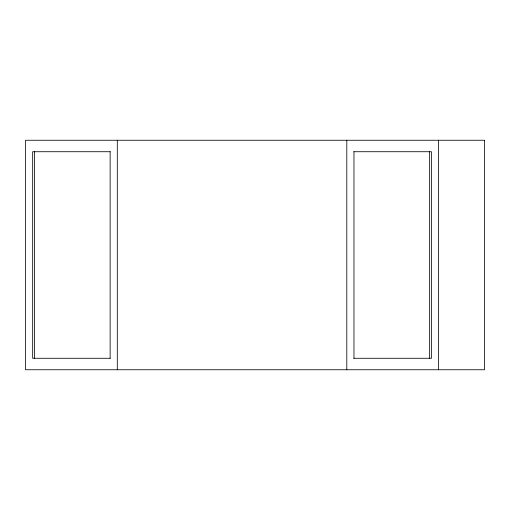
<?xml version="1.0" encoding="UTF-8"?>
<svg xmlns="http://www.w3.org/2000/svg" width="510" height="510" viewBox="0 0 510 510"><rect width="100%" height="100%" fill="white"/><g stroke="black" fill="none" stroke-linecap="round" stroke-linejoin="round"><path stroke-width="0.76" d="M110.345 151.725L32.666 151.725L32.666 358.275L110.345 358.275M353.755 151.725L431.434 151.725L431.434 358.275L353.755 358.275M438.6 140.25L438.6 369.75M429.637 151.725L429.637 358.275M353.965 151.725L353.965 358.275M346.8 140.25L346.8 369.75M117.3 140.25L117.3 369.75M110.134 151.725L110.134 358.275M34.463 151.725L34.463 358.275M484.5 140.25L25.5 140.25L25.5 369.75L484.5 369.75L484.5 140.25"/></g></svg>
